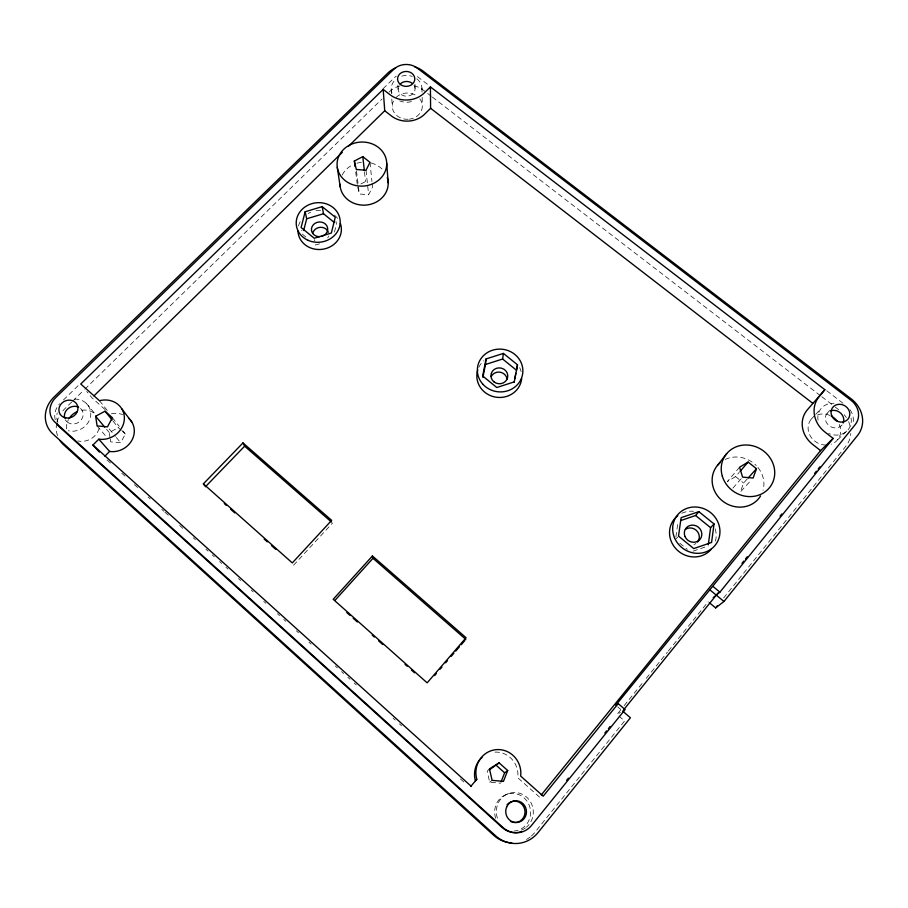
<?xml version="1.0" encoding="UTF-8"?>
<svg xmlns="http://www.w3.org/2000/svg" width="908" height="908" viewBox="0 0 908 908"><rect width="100%" height="100%" fill="white"/><g stroke="black" fill="none" stroke-linecap="round" stroke-linejoin="round"><path stroke-width="0.68" stroke-dasharray="4.54 3.41" d="M675.904 536.889L678.094 521.464M334.496 232.051L336.437 224.219L335.96 221.427M747.295 478.925L743.618 482.999L740.349 491.966L751.291 480.026M357.752 187.15L359.33 193.972L368.648 194.766L372.484 187.071L372.076 182.951M110.311 439.222L110.719 441.89L120.685 442.764L125.361 433.956L122.762 430.71M723.631 598.009L845.938 446.134A27.172 24.425 31.9 0 0 850.807 433.434M620.607 710.033L617.065 714.414L620.391 712.405M624.148 705.664L642.716 682.691M646.258 678.31L667.482 652.058M668.367 650.968L692.248 621.424M693.133 620.334L708.172 601.732M676.256 538.807L677.765 537.014M739.543 467.245L727.353 481.569L735.594 476.598L739.169 472.444M732.915 488.095L742.619 477.12M293.568 565.219L332.566 522.997M811.207 419.212L814.771 415.365M815.656 414.411L821.002 408.645M827.075 413.333L829.946 410.325M489.457 768.883L487.176 771.244L489.707 782.231L500.524 783.207M71.698 402.04L64.593 408.963A27.456 24.766 -28.5 0 0 61.426 412.629M72.708 401.041L83.865 390.145M84.875 389.157L382.052 98.972M63.458 399.963L79.688 384.152M383.085 88.712L394.242 77.838A16.492 14.346 -0.6 0 1 396.331 76.124M837.675 439.722L848.208 429.643M489.707 782.231L492.113 780.358M110.106 437.883L109.278 432.549L118.312 427.657L121.332 430.358M360.919 183.972L365.561 181.543L367.536 183.121M506.539 794.398L508.559 793.558M693.065 551.156L708.149 545.958M319.537 243.832L315.632 245.012L314.497 239.587M417.464 76.612L428.712 85.238M826.745 390.769L844.735 404.582M431.277 96.259L423.423 90.21A24.368 21.315 -0.6 0 0 413.957 85.715M432.401 97.122L820.707 395.888M821.831 396.751L834.168 406.251M835.292 407.113L838.663 409.712M735.594 476.598L743.618 482.999M305.917 237.067L302.67 234.412L301.74 230.28M679.797 543.222L687.322 549.374M617.746 706.878L620.663 709.398M618.961 716.049L624.625 720.929L534.971 832.261A30.577 29.101 81.7 0 1 531.259 836.098M105.101 409.576L91.958 397.852L86.782 391.462M539.511 797.122L517.776 777.725A22.575 21.69 82.4 0 0 494.508 752.142M122.342 431.255L125.361 433.956M107.087 459.97L111.298 463.772M121.808 473.261L124.963 476.11M134.429 484.656L137.585 487.505M148.106 496.994L150.206 498.889M161.772 509.331L163.883 511.238M164.927 512.18L170.182 516.924M179.648 525.471L182.803 528.32M193.325 537.808L195.424 539.715M205.946 549.204L208.046 551.099M212.245 554.901L214.356 556.797M219.611 561.541L221.711 563.437M225.922 567.239L228.022 569.134M238.543 578.634L240.643 580.53M251.164 590.018L253.264 591.914M263.774 601.414L265.885 603.309M277.451 613.751L279.55 615.647M283.761 619.449L285.861 621.344M296.383 630.833L298.482 632.74M308.992 642.228L311.104 644.124M335.29 665.961L337.39 667.857M341.601 671.659L343.701 673.554M347.9 677.345L350.011 679.252M354.211 683.043L356.322 684.938M393.119 718.171L395.23 720.067M399.429 723.858L401.54 725.764M460.424 778.916L465.679 783.661M65.149 419.814L66.976 421.8M97.099 425.943L106.179 436.578M106.554 429.291L109.278 432.549M86.181 403.22L95.17 414.014A16.934 15.277 -28.5 0 0 79.495 410.756M109.232 428.973L115.395 436.396M116.281 437.463L120.685 442.764M113.012 421.074L118.312 427.657M112.376 417.714L119.3 426.374M99.483 400.712L108.517 412.028M356.481 170.829L359.33 193.972M355.72 172.032L357.264 184.415M364.483 171.862L365.561 181.543M366.003 170.284L368.648 194.766M369.999 162.35L371.94 181.577M391.212 89.631L391.462 93.615M391.791 98.938L392.279 106.917M397.886 85.012L398.113 89.268M414.956 84.115L415.081 88.36M421.959 87.997L422.038 91.992M422.152 97.315L422.311 105.305M419.837 98.858A15.039 13.155 -0.6 0 1 409.485 119.164M408.18 119.277A15.039 13.155 -0.6 0 1 394.719 113.398A15.039 13.155 -0.6 0 1 393.879 100.255M396.092 97.417A15.039 13.155 -0.6 0 1 417.271 96.282M55.229 419.757A18.637 16.753 -28.1 0 1 59.587 403.788M411.46 101.56A15.402 13.404 -0.6 0 1 404.798 102.173M403.47 101.991A15.402 13.404 -0.6 0 1 399.656 100.845M391.961 93.07A15.402 13.404 -0.6 0 1 395.116 79.949M401.767 76.147A15.402 13.404 -0.6 0 1 412.266 76.385M416.806 78.803A15.402 13.404 -0.6 0 1 421.687 91.481M851.08 418.066A17.207 15.425 31.5 0 1 845.212 432.412A17.207 15.425 31.5 0 1 828.652 433.457M818.051 420.166A17.207 15.425 31.5 0 1 834.032 403.288M839.253 424.445A16.764 15.073 31.9 0 1 831.126 444.228M825.974 445.068A16.764 15.073 31.9 0 1 809.595 434.66A16.764 15.073 31.9 0 1 813.069 417.339M817.745 414.763A16.764 15.073 31.9 0 1 830.173 415.535M725.163 459.459A26.491 24.448 33 0 1 756.239 465.577M757.976 467.529A26.491 24.448 33 0 1 763.038 490.331M849.99 409.712A18.432 16.514 31.5 0 1 852.635 424.762M497.402 818.142A19.409 18.466 81.4 0 1 516.879 792.661A19.409 18.466 81.4 0 1 530.431 822.535M529.001 824.566A19.409 18.466 81.4 0 1 526.402 827.199M525.426 827.948A19.409 18.466 81.4 0 1 521.135 830.218M414.65 86.464A8.501 7.389 -0.6 0 1 405.978 96.203A8.501 7.389 -0.6 0 1 399.009 85.511M99.108 428.497A16.934 15.277 -28.5 0 1 77.816 440.925M66.659 428.871A16.934 15.277 -28.5 0 1 68.475 419.564M389.157 92.037A24.368 21.315 -0.6 0 1 401.858 85.465M530.238 836.938A30.577 29.101 81.7 0 1 525.777 839.798M844.168 414.706A27.172 24.425 31.9 0 1 846.335 417.566M848.617 421.698A27.172 24.425 31.9 0 1 850.376 427.225M74.467 399.168A17.388 15.64 -28.1 0 1 90.505 416.738A17.388 15.64 -28.1 0 1 68.293 430.778M57.93 422.368A17.388 15.64 -28.1 0 1 57.204 412.902M842.091 424.921A9.5 8.512 31.5 0 1 828.266 424.933A9.5 8.512 31.5 0 1 828.732 411.823M57.522 435.613A27.456 24.766 -28.5 0 1 56.5 424.467M56.932 422.197A27.456 24.766 -28.5 0 1 60.098 414.604M80.551 408.486A9.591 8.626 -28.1 0 1 79.325 421.8A9.591 8.626 -28.1 0 1 65.535 420.052M342.191 174.994A24.107 21.508 -3.6 0 1 352.486 164.95M356.912 163.213A24.107 21.508 -3.6 0 1 364.029 162.135M371.145 162.986A24.107 21.508 -3.6 0 1 383.301 170.386M111.412 413.798A20.6 18.727 -27.9 0 1 122.648 414.57M495.677 818.29A18.864 17.956 81.7 0 1 508.06 793.921A18.864 17.956 81.7 0 1 530.329 809.289A18.864 17.956 81.7 0 1 514.132 831.024M695.891 543.529A8.864 8.32 36.4 0 1 693.928 544.528M328.503 236.035A8.093 7.298 -7.2 0 1 327.765 237.839M298.516 225.933A21.758 19.59 -7.2 0 1 300.514 221.098M308.175 213.528A21.758 19.59 -7.2 0 1 310.672 212.256M316.063 210.645A21.758 19.59 -7.2 0 1 321.704 210.327M334.394 215.139A21.758 19.59 -7.2 0 1 338.014 218.964M681.817 513.27A23.846 22.36 36.2 0 1 693.519 511.272M715.198 528.853A23.846 22.36 36.2 0 1 714.437 544.04M478.811 367.297A22.496 21.134 7.4 0 1 483.896 360.669M519.66 367.672A22.496 21.134 7.4 0 1 521.124 371.599"/><path stroke-width="1.36" d="M485.462 364.494L486.052 358.944L503.418 353.405L517.503 364.812L516.538 370.294L502.623 359.012L485.462 364.494L482.886 377.456M708.319 544.652L710.589 527.673L714.04 523.961L698.831 511.647L681.125 517.673L678.514 536.117L693.757 548.58L711.577 542.451L714.04 523.961M502.623 359.012L503.418 353.405M514.2 382.347L515.801 373.313M486.052 358.944L482.67 375.98L496.778 387.512L514.257 381.893M514.859 378.704L517.503 364.812M303.669 230.507L306.677 218.794L305.156 211.746L322.181 206.649L335.268 217.239L331.341 233.05L314.213 238.237L301.104 227.522L305.156 211.746M756.489 468.721L753.118 478.039L742.619 477.12L739.543 467.245L748.113 462.081L756.489 468.721L748.215 477.903M501.046 781.913L504.644 772.833L507.72 770.54L499.094 762.845L489.457 768.883L492.113 780.358L503.429 781.391L507.72 770.54M717.422 465.464L726.65 453.694M709.239 602.617L715.652 607.906L717.422 605.704M715.652 607.906L723.982 601.471L857.64 435.352A27.955 25.038 31.5 0 0 851.205 398.873L423.083 71.108A25.015 21.758 -0.6 0 0 414.695 66.874M566.637 780.358L568.408 778.156M604.841 733.062L606.612 730.861M608.394 728.67L610.165 726.468M623.49 709.977L718.046 592.935M741.972 563.312L743.743 561.121M745.513 558.931L747.284 556.74M780.063 516.153L781.845 513.962M814.624 473.374L816.394 471.184M818.165 468.993L819.935 466.791M713.234 597.6L719.93 592.141L855.234 424.581A18.671 16.696 31.3 0 0 850.944 400.246L417.249 68.089A16.684 14.483 -0.5 0 0 393.754 69.326L55.694 397.659A18.875 16.934 -27.9 0 0 54.991 422.186L503.1 827.597A21.088 20.067 81.2 0 0 531.498 825.486L625.113 709.557L618.212 703.621L615.806 705.21L833.147 438.405L825.02 432.106A27.104 24.232 31.3 0 1 819.061 396.739L824.861 389.691L430.415 86.896L424.354 92.877A24.221 21.02 -0.5 0 1 390.02 94.704L383.176 89.404L80.744 383.993L99.483 400.712A21.281 19.272 -27.5 0 1 124.385 418.406A21.281 19.272 -27.5 0 1 98.813 439.188L92.934 445.022L99.358 452.082M618.212 703.621L543.2 796.18L520.67 776.09A23.381 22.462 81.9 0 0 496.54 749.622A23.381 22.462 81.9 0 0 476.802 779.291L470.673 786.51M541.293 794.92L820.582 450.606L833.147 438.405M824.861 389.691L807.076 410.11A26.241 23.563 31.8 0 0 812.728 444.477L820.582 450.606M680.591 520.613L695.585 515.506L698.831 511.647M434.591 675.597L436.43 673.475M440.096 669.207L441.935 667.085M445.612 662.817L447.451 660.695M451.117 656.427L453.875 653.238M455.714 651.104L459.38 646.848M461.219 644.714L464.896 640.458M740.065 471.411L748.113 462.081M372.428 555.968L333.202 599.303L427.157 682.85L466.076 637.734L372.428 555.968L372.995 558.307L465.815 639.391M335.075 600.245L372.995 558.307M476.802 779.291L475.406 780.812A22.575 21.69 82.4 0 1 482.034 757.431M205.39 486.79L244.627 446.169L242.969 442.922L203.381 483.851L204.72 485.814M104.885 456.179L109.607 451.458A20.6 18.727 -27.9 0 0 131.637 440.709A20.6 18.727 -27.9 0 0 128.834 418.35M430.415 86.896L430.596 108.29L424.706 114.136A23.517 20.532 -0.6 0 1 391.371 115.929L384.731 110.753L383.176 89.404M93.978 395.877L342.327 152.328M348.388 146.392L384.731 110.753M489.48 769.802L499.094 762.845M95.635 416.25L105.067 411.188L112.376 417.714L107.473 426.851L97.099 425.943L95.635 416.25L104.726 427.112M354.358 161.022L362.803 156.641L369.999 162.35L366.003 170.284L356.322 169.467L354.358 161.022L355.039 166.527M306.677 218.794L323.498 213.732L334.28 222.471M430.596 108.29L812.705 403.266M695.585 515.506L710.589 527.673M713.098 586.534L719.93 592.141M709.545 589.587L723.982 601.471M622.604 711.066L630.413 717.785L538.081 832.545A31.542 30.009 81.4 0 1 495.53 835.712L52.88 433.911A28.25 25.39 -28.1 0 1 53.958 397.125L387.92 72.969A25.015 21.758 -0.6 0 1 395.695 67.873M242.969 442.922L331.647 520.352L292.297 562.926L203.381 483.851M244.627 446.169L331.499 522.066M224.287 503.588L226.387 505.461M230.587 509.195L234.786 512.929M264.183 539.08L267.327 541.872M271.526 545.606L275.726 549.351M346.822 612.582L350 615.408M353.167 618.235L357.4 621.991M372.212 635.169L374.334 637.053M378.568 640.821L382.801 644.589M405.025 664.35L407.136 666.234M411.369 670.002L414.547 672.828M496.392 765.455L504.644 772.833M92.934 445.022L471.082 786.18M98.813 439.188L109.607 451.458M105.067 411.188L112.138 419.973M121.854 408.895L131.83 422.038M322.181 206.649L323.498 213.732M337.277 167.39L340.228 186.878M362.803 156.641L364.335 170.477M386.717 163.27A24.845 22.042 -3.5 0 1 349.943 183.575A24.845 22.042 -3.5 0 1 349.001 145.405A24.845 22.042 -3.5 0 1 386.717 163.27L388.193 182.849M760.575 495.961A26.491 24.448 33 0 1 722.189 500.728A26.491 24.448 33 0 1 719.999 462.842M387.307 177.537A24.107 21.508 -3.6 0 1 367.513 204.902A24.107 21.508 -3.6 0 1 340.012 184.188M521.771 831.524A20.805 19.794 81.4 0 1 502.192 827.529L59.746 427.191A18.637 16.753 -28.1 0 1 56.943 423.798M831.149 416.012A16.764 15.073 31.9 0 1 837.006 420.813M507.027 804.806A10.714 10.192 81.4 0 1 520.704 803.194A10.714 10.192 81.4 0 1 523.632 817.359A10.714 10.192 81.4 0 1 510.478 821.456M69.201 418.35A16.934 15.277 -28.5 0 1 77.441 411.494M400.258 83.922A8.501 7.389 -0.6 0 1 412.232 83.286M830.775 410.813A9.5 8.512 31.5 0 1 840.887 413.333A9.5 8.512 31.5 0 1 843.226 423.003M511.794 842.874A30.577 29.101 81.7 0 1 493.725 835.326L63.639 444.841A27.456 24.766 -28.5 0 1 59.996 440.596M64.65 417.975A9.591 8.626 -28.1 0 1 68.236 408.486A9.591 8.626 -28.1 0 1 78.644 407.204M491.228 376.457A8.365 7.866 7.5 0 1 507.107 379.419M685.37 529.387A8.864 8.32 36.4 0 1 697.503 542.065M312.749 233.152A8.093 7.298 -7.2 0 1 320.32 227.306A8.093 7.298 -7.2 0 1 328.333 232.255M340.398 223.55A21.758 19.59 -7.2 0 1 323.293 249.155A21.758 19.59 -7.2 0 1 297.96 231.041M711.395 549.045A23.846 22.36 36.2 0 1 676.755 549.635A23.846 22.36 36.2 0 1 677.811 515.699M521.691 378.466A22.496 21.134 7.4 0 1 495.053 397.023A22.496 21.134 7.4 0 1 477.79 369.862M319.888 236.67A8.161 7.355 -7.2 0 1 312.068 226.637A8.161 7.355 -7.2 0 1 325.62 224.242A8.161 7.355 -7.2 0 1 321.988 236.296M722.291 476.11A27.376 25.163 32.4 0 0 767.294 490.025A27.376 25.163 32.4 0 0 754.355 446.259A27.376 25.163 32.4 0 0 722.291 476.11M831.898 416.08A9.636 8.615 31.3 0 0 848.061 419.053A9.636 8.615 31.3 0 0 841.307 404.457A9.636 8.615 31.3 0 0 831.898 416.08M400.473 84.523A8.615 7.468 -0.5 0 0 414.627 80.392A8.615 7.468 -0.5 0 0 403.458 71.834A8.615 7.468 -0.5 0 0 400.473 84.523M65.739 417.896A9.738 8.739 -27.9 0 0 77.657 406.194A9.738 8.739 -27.9 0 0 61.812 403.197A9.738 8.739 -27.9 0 0 65.739 417.896M506.698 806.894A10.885 10.351 81.2 0 0 516.981 822.5A10.885 10.351 81.2 0 0 524.597 805.566A10.885 10.351 81.2 0 0 506.698 806.894M308.016 240.291A22.03 19.794 -7.1 0 0 340.182 221.121A22.03 19.794 -7.1 0 0 306.416 206.025A22.03 19.794 -7.1 0 0 308.016 240.291M674.485 537.74A24.164 22.632 35.9 0 0 715.118 545.333A24.164 22.632 35.9 0 0 699.319 507.402A24.164 22.632 35.9 0 0 674.485 537.74M482.681 384.016A22.791 21.383 7.4 0 0 521.51 378.137A22.791 21.383 7.4 0 0 496.143 349.376A22.791 21.383 7.4 0 0 482.681 384.016M493.907 381.803A8.444 7.934 7.4 0 0 507.651 377.365A8.444 7.934 7.4 0 0 496.506 368.308A8.444 7.934 7.4 0 0 493.907 381.803M684.984 536.48A8.955 8.388 36.2 0 0 700.023 539.341A8.955 8.388 36.2 0 0 694.223 525.267A8.955 8.388 36.2 0 0 684.984 536.48"/></g></svg>
